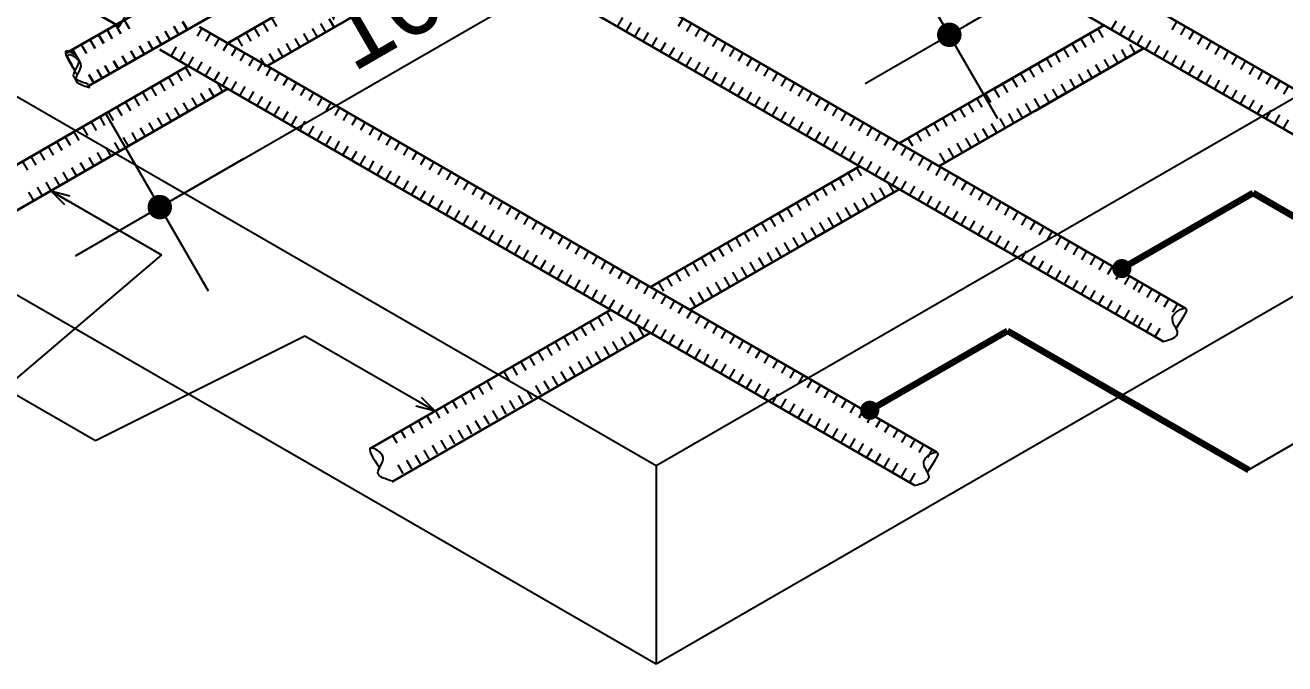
# Model space of a CAD drawing. Header units: inches. Extents: x -159432 to -126829, y -44881 to -40109.
# Drawn here: x -146643.8 to -146512.1, y -42288.1 to -42221.3 of the extents above; entities that cross this region are included whole.
import ezdxf

# ---------------------------------------------------------------- set-up
doc = ezdxf.new("R2010")
doc.units = ezdxf.units.IN
doc.header["$LTSCALE"] = 10
doc.header["$MEASUREMENT"] = 0
doc.header["$PDMODE"] = 34
doc.layers.get('0').update_dxf_attribs({"color": 140, "lineweight": 25})
doc.layers.get('Defpoints').update_dxf_attribs({"lineweight": 25})
for name, color, linetype, lineweight in [('DIM', 6, 'Continuous', 25), ('DIMENSION', 6, 'Continuous', 25), ('hatch', 141, 'Continuous', 30), ('LINTEL', 12, 'Continuous', 35), ('SLAB  RODS', 212, 'Continuous', 40)]:
    doc.layers.add(name, color=color, linetype=linetype, lineweight=lineweight)
doc.styles.add('Arial Narrow', font='ARIALN.TTF', dxfattribs={"height": 8})
doc.dimstyles.new('ARCHITECT', dxfattribs={"dimtxt": 7, "dimasz": 2, "dimexe": 6, "dimexo": 6, "dimgap": 2, "dimtad": 1, "dimdec": 1, "dimzin": 3, "dimdsep": 46, "dimlunit": 4, "dimtxsty": 'Standard', "dimblk1": 'DIM', "dimblk2": 'DIM', "dimsah": 1, "dimcen": 0.09375, "dimse1": 1, "dimse2": 1, "dimclrd": 6, "dimclre": 6, "dimclrt": 5, "dimadec": 0, "dimazin": 0, "dimtfac": 0.5, "dimtdec": 1, "dimtofl": 0, "dimtmove": 2, "dimatfit": 3, "dimldrblk": 'DIM', "dimfxl": 6, "dimfrac": 1, "dimtolj": 1, "dimtzin": 0, "dimarcsym": 0})
doc.dimstyles.new('ARCHITECT$0', dxfattribs={"dimscale": 0, "dimtxt": 8, "dimasz": 2, "dimexe": 0, "dimexo": 3, "dimgap": 2, "dimtad": 1, "dimdec": 0, "dimlfac": -1, "dimzin": 3, "dimdsep": 46, "dimlunit": 4, "dimtxsty": 'Standard', "dimblk": 'DIM', "dimcen": 0.125, "dimdle": 10.5, "dimclrd": 6, "dimclre": 6, "dimclrt": 2, "dimadec": 0, "dimazin": 0, "dimtfac": 1, "dimtdec": 0, "dimtofl": 0, "dimtmove": 2, "dimatfit": 3, "dimldrblk": 'DOT', "dimfxl": 1, "dimfrac": 2, "dimtolj": 2, "dimtzin": 3, "dimlwd": -1, "dimlwe": -1, "dimarcsym": 0})
doc.dimstyles.get("Standard").update_dxf_attribs({"dimtxt": 8, "dimasz": 2, "dimexe": 2, "dimexo": 3, "dimgap": 2, "dimtad": 1, "dimdec": 0, "dimzin": 0, "dimdsep": 46, "dimlunit": 3, "dimtxsty": 'Arial Narrow', "dimblk": 'DOT', "dimcen": 0.09, "dimclrd": 256, "dimclre": 256, "dimclrt": 256, "dimadec": 0, "dimazin": 0, "dimtfac": 1, "dimtdec": 0, "dimtix": 1, "dimtmove": 2, "dimatfit": 3, "dimldrblk": 'OPEN30', "dimfxl": 1, "dimtolj": 1, "dimtzin": 0, "dimlwd": -1, "dimlwe": -1, "dimarcsym": 0})

# ---------------------------------------------------------------- blocks, each defined once
blk = doc.blocks.new('DIM')
at = {"layer": 'DIM'}
for p, q in [((0, 5.082), (0, -5.082)), ((5.082, 0), (-5.082, 0))]:
    blk.add_line(p, q, dxfattribs=at)
at = {"layer": 'DIM', "const_width": 0.64}
blk.add_lwpolyline([(-0.32, 0, 1), (0.32, 0, 1)], format="xyb", close=True, dxfattribs=at)
blk = doc.blocks.new('*D385')
at = {"layer": 'Defpoints', "color": 0, "ltscale": 8}
for p in [(-146495.86, -42181.03), (-146490.8, -42189.8), (-146552.24, -42213.58)]:
    blk.add_point(p, dxfattribs=at)
at = {"layer": 'DIMENSION', "color": 6, "ltscale": 8}
for p, q in [((-146494.36, -42183.63), (-146490.8, -42189.8)), ((-146545.45, -42221.35), (-146492.53, -42190.8)), ((-146550.74, -42216.18), (-146547.18, -42222.35))]:
    blk.add_line(p, q, dxfattribs=at)
at = {"layer": 'DIMENSION', "color": 6, "ltscale": 8, "xscale": 2, "yscale": 2, "zscale": 2}
for p, rotation in [((-146490.8, -42189.8), 29.9999999999889), ((-146547.18, -42222.35), 209.9999999999889)]:
    blk.add_blockref('DIM', p, dxfattribs=dict(at, rotation=rotation))
at = {"layer": 'DIMENSION', "color": 2, "ltscale": 8, "insert": (-146521.99, -42200.88), "char_height": 8, "attachment_point": 5, "rotation": 30}
blk.add_mtext('\\A2;10"', dxfattribs=at)
blk = doc.blocks.new('_Dot')
at = {"color": 0, "linetype": 'ByBlock', "lineweight": -2}
blk.add_line((-0.5, 0), (-1, 0), dxfattribs=at)
at = {"color": 0, "linetype": 'ByBlock', "const_width": 0.5}
blk.add_lwpolyline([(-0.25, 0, 1), (0.25, 0, 1)], format="xyb", close=True, dxfattribs=at)
blk = doc.blocks.new('_Open30')
at = {"color": 0, "linetype": 'ByBlock', "lineweight": -2}
for p, q in [((-1, 0.268), (0, 0)), ((0, 0), (-1, -0.268)), ((0, 0), (-1, 0))]:
    blk.add_line(p, q, dxfattribs=at)
blk = doc.blocks.new('*D386')
at = {"layer": 'Defpoints', "color": 0, "ltscale": 8}
for p in [(-146580.87, -42195.71), (-146573.74, -42208.06), (-146636.84, -42228.02)]:
    blk.add_point(p, dxfattribs=at)
at = {"layer": 'DIMENSION', "color": 6, "ltscale": 8}
for p, q in [((-146579.37, -42198.31), (-146573.74, -42208.06)), ((-146627.98, -42239.37), (-146575.47, -42209.06)), ((-146635.34, -42230.62), (-146629.71, -42240.37))]:
    blk.add_line(p, q, dxfattribs=at)
at = {"layer": 'DIMENSION', "color": 6, "ltscale": 8, "xscale": 2, "yscale": 2, "zscale": 2}
for p, rotation in [((-146573.74, -42208.06), 29.99999999999401), ((-146629.71, -42240.37), 209.999999999994)]:
    blk.add_blockref('DIM', p, dxfattribs=dict(at, rotation=rotation))
at = {"layer": 'DIMENSION', "color": 2, "ltscale": 8, "insert": (-146604.73, -42219.02), "char_height": 8, "attachment_point": 5, "rotation": 30}
blk.add_mtext('\\A2;10"', dxfattribs=at)
blk = doc.blocks.new('DOT')
blk.add_line((-0.5, 0), (-1, 0))
at = {"const_width": 0.5}
blk.add_lwpolyline([(-0.25, 0, 1), (0.25, 0, 1)], format="xyb", close=True, dxfattribs=at)

msp = doc.modelspace()

# ---------------------------------------------------------------- linework, layer by layer
at = {"layer": 'DIMENSION', "ltscale": 8}
for p, q in [((-146717.59409, -42186.70578), (-146577.81729, -42267.40595)), ((-146577.81729, -42267.40595), (-146441.09693, -42188.47042)), ((-146717.59409, -42207.44178), (-146577.81729, -42288.14195)), ((-146577.81729, -42288.14195), (-146441.09693, -42209.20642)), ((-146515.9027, -42267.84537), (-146473.40632, -42243.31007)), ((-146577.81729, -42267.40595), (-146577.81729, -42288.14195))]:
    msp.add_line(p, q, dxfattribs=at)
at = {"layer": 'DIMENSION'}
for p, q in [((-146633.87585, -42221.40677), (-146633.35699, -42220.50914)), ((-146581.82226, -42221.44887), (-146581.3034, -42220.55124)), ((-146580.92463, -42221.96773), (-146580.40577, -42221.0701)), ((-146575.01286, -42220.59456), (-146575.53172, -42221.49219)), ((-146574.11523, -42221.11341), (-146574.63409, -42222.01105)), ((-146530.20719, -42221.77572), (-146529.68833, -42220.87809)), ((-146529.30956, -42222.29458), (-146528.7907, -42221.39695)), ((-146523.3978, -42220.9214), (-146523.91665, -42221.81903)), ((-146522.50017, -42221.44026), (-146523.01902, -42222.33789)), ((-146522.50017, -42221.44026), (-146523.01902, -42222.33789)), ((-146625.26934, -42221.58696), (-146625.7882, -42222.48459)), ((-146624.37145, -42222.10536), (-146624.89031, -42223.00299)), ((-146623.47355, -42222.62376), (-146623.99241, -42223.52139)), ((-146580.027, -42222.48659), (-146579.50814, -42221.58896)), ((-146579.12937, -42223.00545), (-146578.61051, -42222.10782)), ((-146578.23173, -42223.5243), (-146577.71288, -42222.62667)), ((-146573.2176, -42221.63227), (-146573.73646, -42222.5299)), ((-146572.31997, -42222.15113), (-146572.83883, -42223.04876)), ((-146571.42234, -42222.66999), (-146571.9412, -42223.56762)), ((-146528.41193, -42222.81344), (-146527.89307, -42221.9158)), ((-146527.5143, -42223.33229), (-146526.99544, -42222.43466)), ((-146521.60254, -42221.95912), (-146522.12139, -42222.85675)), ((-146520.7049, -42222.47798), (-146521.22376, -42223.37561)), ((-146628.48848, -42224.51717), (-146627.96962, -42223.61954)), ((-146622.57566, -42223.14216), (-146623.09452, -42224.03979)), ((-146621.67776, -42223.66056), (-146622.19662, -42224.55819)), ((-146577.3341, -42224.04316), (-146576.81525, -42223.14553)), ((-146576.43647, -42224.56202), (-146575.91762, -42223.66439)), ((-146570.52471, -42223.18885), (-146571.04357, -42224.08648)), ((-146569.62708, -42223.7077), (-146570.14594, -42224.60533)), ((-146526.61667, -42223.85115), (-146526.09781, -42222.95352)), ((-146525.71904, -42224.37001), (-146525.20018, -42223.47238)), ((-146525.71904, -42224.37001), (-146525.20018, -42223.47238)), ((-146524.82141, -42224.88887), (-146524.30255, -42223.99124)), ((-146524.82141, -42224.88887), (-146524.30255, -42223.99124)), ((-146519.80727, -42222.99683), (-146520.32613, -42223.89447)), ((-146518.90964, -42223.51569), (-146519.4285, -42224.41332)), ((-146518.01201, -42224.03455), (-146518.53087, -42224.93218)), ((-146627.59058, -42225.03557), (-146627.07173, -42224.13794)), ((-146626.69269, -42225.55397), (-146626.17383, -42224.65634)), ((-146625.79479, -42226.07237), (-146625.27594, -42225.17474)), ((-146620.77987, -42224.17896), (-146621.29873, -42225.07659)), ((-146619.88197, -42224.69736), (-146620.40083, -42225.59499)), ((-146618.98408, -42225.21576), (-146619.50293, -42226.11339)), ((-146575.53884, -42225.08088), (-146575.01998, -42224.18325)), ((-146574.64121, -42225.59974), (-146574.12235, -42224.7021)), ((-146573.74358, -42226.11859), (-146573.22472, -42225.22096)), ((-146568.72945, -42224.22656), (-146569.24831, -42225.12419)), ((-146567.83182, -42224.74542), (-146568.35067, -42225.64305)), ((-146566.93419, -42225.26428), (-146567.45304, -42226.16191)), ((-146523.92378, -42225.40772), (-146523.40492, -42224.51009)), ((-146523.02615, -42225.92658), (-146522.50729, -42225.02895)), ((-146517.11438, -42224.55341), (-146517.63324, -42225.45104)), ((-146516.21675, -42225.07227), (-146516.73561, -42225.9699)), ((-146624.8969, -42226.59077), (-146624.37804, -42225.69314)), ((-146623.999, -42227.10917), (-146623.48015, -42226.21154)), ((-146623.10111, -42227.62757), (-146622.58225, -42226.72994)), ((-146618.08618, -42225.73416), (-146618.60504, -42226.63179)), ((-146617.18829, -42226.25256), (-146617.70714, -42227.15019)), ((-146572.84595, -42226.63745), (-146572.32709, -42225.73982)), ((-146571.94832, -42227.15631), (-146571.42946, -42226.25868)), ((-146566.03656, -42225.78313), (-146566.55541, -42226.68076)), ((-146565.13892, -42226.30199), (-146565.65778, -42227.19962)), ((-146522.12851, -42226.44544), (-146521.60966, -42225.54781)), ((-146521.23088, -42226.9643), (-146520.71203, -42226.06667)), ((-146520.33325, -42227.48315), (-146519.8144, -42226.58552)), ((-146515.31912, -42225.59112), (-146515.83798, -42226.48875)), ((-146514.42149, -42226.10998), (-146514.94035, -42227.00761)), ((-146513.52386, -42226.62884), (-146514.04272, -42227.52647)), ((-146622.20321, -42228.14597), (-146621.68436, -42227.24834)), ((-146621.30532, -42228.66437), (-146620.78646, -42227.76674)), ((-146616.29039, -42226.77096), (-146616.80925, -42227.66859)), ((-146615.3925, -42227.28936), (-146615.91135, -42228.18699)), ((-146614.4946, -42227.80776), (-146615.01346, -42228.70539)), ((-146571.05069, -42227.67517), (-146570.53183, -42226.77754)), ((-146570.15306, -42228.19402), (-146569.6342, -42227.29639)), ((-146569.25543, -42228.71288), (-146568.73657, -42227.81525)), ((-146564.24129, -42226.82085), (-146564.76015, -42227.71848)), ((-146563.34366, -42227.33971), (-146563.86252, -42228.23734)), ((-146562.44603, -42227.85856), (-146562.96489, -42228.7562)), ((-146519.43562, -42228.00201), (-146518.91677, -42227.10438)), ((-146518.53799, -42228.52087), (-146518.01913, -42227.62324)), ((-146512.62623, -42227.1477), (-146513.14509, -42228.04533)), ((-146511.7286, -42227.66655), (-146512.24745, -42228.56418)), ((-146620.40742, -42229.18277), (-146619.88857, -42228.28514)), ((-146619.50953, -42229.70117), (-146618.99067, -42228.80354)), ((-146618.61163, -42230.21957), (-146618.09278, -42229.32194)), ((-146613.59671, -42228.32616), (-146614.11556, -42229.22379)), ((-146612.69881, -42228.84456), (-146613.21767, -42229.74219)), ((-146611.80092, -42229.36296), (-146612.31977, -42230.26059)), ((-146568.3578, -42229.23174), (-146567.83894, -42228.33411)), ((-146567.46017, -42229.7506), (-146566.94131, -42228.85297)), ((-146566.56253, -42230.26945), (-146566.04368, -42229.37182)), ((-146561.5484, -42228.37742), (-146562.06726, -42229.27505)), ((-146560.65077, -42228.89628), (-146561.16963, -42229.79391)), ((-146517.64036, -42229.03973), (-146517.1215, -42228.1421)), ((-146516.74273, -42229.55859), (-146516.22387, -42228.66095)), ((-146515.8451, -42230.07744), (-146515.32624, -42229.17981)), ((-146617.71374, -42230.73797), (-146617.19488, -42229.84034)), ((-146616.81584, -42231.25637), (-146616.29699, -42230.35874)), ((-146610.90302, -42229.88136), (-146611.42188, -42230.77899)), ((-146610.00513, -42230.39976), (-146610.52398, -42231.29739)), ((-146565.6649, -42230.78831), (-146565.14605, -42229.89068)), ((-146564.76727, -42231.30717), (-146564.24842, -42230.40954)), ((-146559.75314, -42229.41514), (-146560.272, -42230.31277)), ((-146558.85551, -42229.934), (-146559.37437, -42230.83163)), ((-146557.95788, -42230.45285), (-146558.47674, -42231.35048)), ((-146514.94747, -42230.5963), (-146514.42861, -42229.69867)), ((-146514.04984, -42231.11516), (-146513.53098, -42230.21753)), ((-146615.91795, -42231.77477), (-146615.39909, -42230.87714)), ((-146615.02005, -42232.29317), (-146614.50119, -42231.39554)), ((-146614.12216, -42232.81157), (-146613.6033, -42231.91394)), ((-146609.10723, -42230.91816), (-146609.62609, -42231.81579)), ((-146608.20934, -42231.43656), (-146608.72819, -42232.33419)), ((-146607.31144, -42231.95496), (-146607.8303, -42232.85259)), ((-146563.86964, -42231.82603), (-146563.35079, -42230.9284)), ((-146562.97201, -42232.34489), (-146562.45315, -42231.44725)), ((-146562.07438, -42232.86374), (-146561.55552, -42231.96611)), ((-146557.06025, -42230.97171), (-146557.57911, -42231.86934)), ((-146556.16262, -42231.49057), (-146556.68147, -42232.3882)), ((-146555.26499, -42232.00943), (-146555.78384, -42232.90706)), ((-146513.15221, -42231.63402), (-146512.63335, -42230.73639)), ((-146512.25458, -42232.15287), (-146511.73572, -42231.25524)), ((-146613.22426, -42233.32997), (-146612.7054, -42232.43234)), ((-146612.32637, -42233.84837), (-146611.80751, -42232.95074)), ((-146606.41355, -42232.47336), (-146606.9324, -42233.37099)), ((-146605.51565, -42232.99176), (-146606.03451, -42233.88939)), ((-146561.17675, -42233.3826), (-146560.65789, -42232.48497)), ((-146560.27912, -42233.90146), (-146559.76026, -42233.00383)), ((-146554.36736, -42232.52828), (-146554.88621, -42233.42591)), ((-146553.46972, -42233.04714), (-146553.98858, -42233.94477)), ((-146611.42847, -42234.36677), (-146610.90961, -42233.46914)), ((-146610.53058, -42234.88517), (-146610.01172, -42233.98754)), ((-146609.63268, -42235.40357), (-146609.11382, -42234.50594)), ((-146604.61776, -42233.51016), (-146605.13661, -42234.40779)), ((-146603.71986, -42234.02856), (-146604.23872, -42234.92619)), ((-146602.82196, -42234.54696), (-146603.34082, -42235.44459)), ((-146559.38149, -42234.42032), (-146558.86263, -42233.52269)), ((-146558.48386, -42234.93917), (-146557.965, -42234.04154)), ((-146557.58623, -42235.45803), (-146557.06737, -42234.5604)), ((-146552.57209, -42233.566), (-146553.09095, -42234.46363)), ((-146551.67446, -42234.08486), (-146552.19332, -42234.98249)), ((-146550.77683, -42234.60371), (-146551.29569, -42235.50135)), ((-146608.73479, -42235.92197), (-146608.21593, -42235.02434)), ((-146607.83689, -42236.44037), (-146607.31803, -42235.54274)), ((-146601.92407, -42235.06536), (-146602.44293, -42235.96299)), ((-146601.02617, -42235.58376), (-146601.54503, -42236.48139)), ((-146556.6886, -42235.97689), (-146556.16974, -42235.07926)), ((-146555.79097, -42236.49575), (-146555.27211, -42235.59812)), ((-146549.8792, -42235.12257), (-146550.39806, -42236.0202)), ((-146548.98157, -42235.64143), (-146549.50043, -42236.53906)), ((-146606.939, -42236.95877), (-146606.42014, -42236.06114)), ((-146606.0411, -42237.47717), (-146605.52224, -42236.57954)), ((-146605.14321, -42237.99557), (-146604.62435, -42237.09794)), ((-146600.12828, -42236.10216), (-146600.64714, -42236.99979)), ((-146599.23038, -42236.62056), (-146599.74924, -42237.51819)), ((-146598.33249, -42237.13896), (-146598.85135, -42238.03659)), ((-146554.89334, -42237.0146), (-146554.37448, -42236.11697)), ((-146553.9957, -42237.53346), (-146553.47685, -42236.63583)), ((-146553.09807, -42238.05232), (-146552.57922, -42237.15469)), ((-146548.08394, -42236.16029), (-146548.6028, -42237.05792)), ((-146547.18631, -42236.67915), (-146547.70517, -42237.57678)), ((-146546.28868, -42237.198), (-146546.80754, -42238.09563)), ((-146604.24531, -42238.51397), (-146603.72645, -42237.61634)), ((-146603.34742, -42239.03237), (-146602.82856, -42238.13474)), ((-146597.43459, -42237.65736), (-146597.95345, -42238.55499)), ((-146596.5367, -42238.17576), (-146597.05556, -42239.07339)), ((-146552.20044, -42238.57118), (-146551.68159, -42237.67355)), ((-146551.30281, -42239.09004), (-146550.78395, -42238.1924)), ((-146545.39105, -42237.71686), (-146545.90991, -42238.61449)), ((-146544.49342, -42238.23572), (-146545.01228, -42239.13335)), ((-146602.44952, -42239.55077), (-146601.93066, -42238.65314)), ((-146601.55163, -42240.06917), (-146601.03277, -42239.17154)), ((-146600.65373, -42240.58757), (-146600.13487, -42239.68994)), ((-146595.6388, -42238.69416), (-146596.15766, -42239.59179)), ((-146594.74091, -42239.21256), (-146595.25977, -42240.11019)), ((-146593.84301, -42239.73096), (-146594.36187, -42240.62859)), ((-146550.40518, -42239.60889), (-146549.88632, -42238.71126)), ((-146549.50755, -42240.12775), (-146548.98869, -42239.23012)), ((-146548.60992, -42240.64661), (-146548.09106, -42239.74898)), ((-146543.59579, -42238.75458), (-146544.11464, -42239.65221)), ((-146542.69816, -42239.27343), (-146543.21701, -42240.17106)), ((-146541.80053, -42239.79229), (-146542.31938, -42240.68992)), ((-146599.75584, -42241.10597), (-146599.23698, -42240.20834)), ((-146598.85794, -42241.62437), (-146598.33908, -42240.72674)), ((-146592.94512, -42240.24936), (-146593.46398, -42241.14699)), ((-146592.04722, -42240.76776), (-146592.56608, -42241.66539)), ((-146547.71229, -42241.16547), (-146547.19343, -42240.26784)), ((-146546.81466, -42241.68432), (-146546.2958, -42240.78669)), ((-146540.90289, -42240.31115), (-146541.42175, -42241.20878)), ((-146540.00526, -42240.83001), (-146540.52412, -42241.72764)), ((-146597.96004, -42242.14277), (-146597.44119, -42241.24514)), ((-146597.06215, -42242.66117), (-146596.54329, -42241.76354)), ((-146596.16425, -42243.17957), (-146595.6454, -42242.28194)), ((-146591.14933, -42241.28616), (-146591.66819, -42242.18379)), ((-146590.25143, -42241.80456), (-146590.77029, -42242.70219)), ((-146589.35354, -42242.32296), (-146589.8724, -42243.22059)), ((-146545.91703, -42242.20318), (-146545.39817, -42241.30555)), ((-146545.0194, -42242.72204), (-146544.50054, -42241.82441)), ((-146544.12177, -42243.2409), (-146543.60291, -42242.34327)), ((-146539.10763, -42241.34886), (-146539.62649, -42242.2465)), ((-146538.21, -42241.86772), (-146538.72886, -42242.76535)), ((-146537.31237, -42242.38658), (-146537.83123, -42243.28421)), ((-146595.26636, -42243.69797), (-146594.7475, -42242.80034)), ((-146594.36846, -42244.21637), (-146593.84961, -42243.31874)), ((-146593.47057, -42244.73477), (-146592.95171, -42243.83714)), ((-146588.45564, -42242.84136), (-146588.9745, -42243.73899)), ((-146587.55775, -42243.35976), (-146588.07661, -42244.25739)), ((-146543.22414, -42243.75975), (-146542.70528, -42242.86212)), ((-146542.32651, -42244.27861), (-146541.80765, -42243.38098)), ((-146536.41474, -42242.90544), (-146536.9336, -42243.80307)), ((-146535.51711, -42243.4243), (-146536.03597, -42244.32193)), ((-146592.57267, -42245.25317), (-146592.05382, -42244.35554)), ((-146591.67478, -42245.77157), (-146591.15592, -42244.87394)), ((-146586.65985, -42243.87816), (-146587.17871, -42244.77579)), ((-146585.76196, -42244.39656), (-146586.28081, -42245.29419)), ((-146584.86406, -42244.91496), (-146585.38292, -42245.81259)), ((-146541.42887, -42244.79747), (-146540.91002, -42243.89984)), ((-146540.53124, -42245.31633), (-146540.01239, -42244.4187)), ((-146539.63361, -42245.83519), (-146539.11476, -42244.93755)), ((-146534.61948, -42243.94315), (-146535.13834, -42244.84078)), ((-146533.72185, -42244.46201), (-146534.24071, -42245.35964)), ((-146532.82422, -42244.98087), (-146533.34308, -42245.8785)), ((-146590.77688, -42246.28997), (-146590.25803, -42245.39234)), ((-146589.87899, -42246.80837), (-146589.36013, -42245.91074)), ((-146588.98109, -42247.32677), (-146588.46224, -42246.42914)), ((-146583.96617, -42245.43336), (-146584.48502, -42246.33099)), ((-146583.06827, -42245.95176), (-146583.58713, -42246.84939)), ((-146582.17038, -42246.47016), (-146582.68923, -42247.36779)), ((-146538.73598, -42246.35404), (-146538.21712, -42245.45641)), ((-146537.83835, -42246.8729), (-146537.31949, -42245.97527)), ((-146536.94072, -42247.39176), (-146536.42186, -42246.49413)), ((-146531.92659, -42245.49973), (-146532.44544, -42246.39736)), ((-146531.02896, -42246.01858), (-146531.54781, -42246.91621)), ((-146588.0832, -42247.84517), (-146587.56434, -42246.94754)), ((-146587.1853, -42248.36357), (-146586.66645, -42247.46594)), ((-146581.27248, -42246.98856), (-146581.79134, -42247.88619)), ((-146580.37459, -42247.50696), (-146580.89344, -42248.40459)), ((-146536.04309, -42247.91062), (-146535.52423, -42247.01299)), ((-146535.14546, -42248.42947), (-146534.6266, -42247.53184)), ((-146530.13133, -42246.53744), (-146530.65018, -42247.43507)), ((-146529.2337, -42247.0563), (-146529.75255, -42247.95393)), ((-146528.33606, -42247.57516), (-146528.85492, -42248.47279)), ((-146586.28741, -42248.88197), (-146585.76855, -42247.98434)), ((-146585.38951, -42249.40037), (-146584.87066, -42248.50274)), ((-146584.49162, -42249.91877), (-146583.97276, -42249.02114)), ((-146579.47669, -42248.02536), (-146579.99555, -42248.92299)), ((-146578.5788, -42248.54376), (-146579.09765, -42249.44139)), ((-146577.6809, -42249.06216), (-146578.19976, -42249.95979)), ((-146534.24783, -42248.94833), (-146533.72897, -42248.0507)), ((-146533.3502, -42249.46719), (-146532.83134, -42248.56956)), ((-146532.45257, -42249.98605), (-146531.93371, -42249.08842)), ((-146527.43843, -42248.09401), (-146527.95729, -42248.99165)), ((-146526.91712, -42248.39316), (-146527.43598, -42249.2908)), ((-146526.01949, -42248.91202), (-146526.53835, -42249.80965)), ((-146583.59372, -42250.43717), (-146583.07486, -42249.53954)), ((-146582.69583, -42250.95557), (-146582.17697, -42250.05794)), ((-146576.78301, -42249.58056), (-146577.30186, -42250.47819)), ((-146575.88511, -42250.09896), (-146576.40397, -42250.99659)), ((-146531.55494, -42250.5049), (-146531.03608, -42249.60727)), ((-146530.65731, -42251.02376), (-146530.13845, -42250.12613)), ((-146525.12186, -42249.43088), (-146525.64072, -42250.32851)), ((-146524.22423, -42249.94974), (-146524.74309, -42250.84737)), ((-146581.79793, -42251.47397), (-146581.27907, -42250.57634)), ((-146580.90004, -42251.99237), (-146580.38118, -42251.09474)), ((-146580.00214, -42252.51077), (-146579.48328, -42251.61314)), ((-146574.98722, -42250.61736), (-146575.50607, -42251.51499)), ((-146574.08932, -42251.13576), (-146574.60818, -42252.03339)), ((-146573.19143, -42251.65416), (-146573.71028, -42252.55179)), ((-146529.75967, -42251.54262), (-146529.24082, -42250.64499)), ((-146528.86204, -42252.06148), (-146528.34319, -42251.16385)), ((-146527.96441, -42252.58034), (-146527.44556, -42251.6827)), ((-146523.3266, -42250.4686), (-146523.84545, -42251.36623)), ((-146579.10425, -42253.02917), (-146578.58539, -42252.13154)), ((-146578.20635, -42253.54757), (-146577.68749, -42252.64994)), ((-146572.29353, -42252.17256), (-146572.81239, -42253.07019)), ((-146571.39563, -42252.69096), (-146571.91449, -42253.58859)), ((-146527.4431, -42252.87948), (-146526.92424, -42251.98185)), ((-146526.54547, -42253.39834), (-146526.02661, -42252.50071)), ((-146525.64784, -42253.9172), (-146525.12898, -42253.01957)), ((-146577.30846, -42254.06597), (-146576.7896, -42253.16834)), ((-146576.41056, -42254.58437), (-146575.8917, -42253.68674)), ((-146575.51267, -42255.10277), (-146574.99381, -42254.20514)), ((-146570.49774, -42253.20936), (-146571.0166, -42254.10699)), ((-146569.59984, -42253.72776), (-146570.1187, -42254.62539)), ((-146568.70195, -42254.24616), (-146569.22081, -42255.14379)), ((-146574.61477, -42255.62117), (-146574.09591, -42254.72354)), ((-146573.71688, -42256.13957), (-146573.19802, -42255.24194)), ((-146567.80405, -42254.76456), (-146568.32291, -42255.66219)), ((-146566.90616, -42255.28296), (-146567.42502, -42256.18059)), ((-146572.81898, -42256.65797), (-146572.30012, -42255.76034)), ((-146571.92109, -42257.17637), (-146571.40223, -42256.27874)), ((-146571.02319, -42257.69477), (-146570.50433, -42256.79714)), ((-146566.00826, -42255.80136), (-146566.52712, -42256.69899)), ((-146565.11037, -42256.31976), (-146565.62923, -42257.21739)), ((-146564.21247, -42256.83816), (-146564.73133, -42257.73579)), ((-146570.1253, -42258.21317), (-146569.60644, -42257.31554)), ((-146569.2274, -42258.73157), (-146568.70854, -42257.83394)), ((-146568.32951, -42259.24997), (-146567.81065, -42258.35234)), ((-146563.31458, -42257.35656), (-146563.83344, -42258.25419)), ((-146562.41668, -42257.87496), (-146562.93554, -42258.77259)), ((-146567.43161, -42259.76837), (-146566.91275, -42258.87074)), ((-146566.53372, -42260.28677), (-146566.01486, -42259.38914)), ((-146561.51879, -42258.39336), (-146562.03765, -42259.29099)), ((-146560.62089, -42258.91176), (-146561.13975, -42259.80939)), ((-146559.723, -42259.43016), (-146560.24186, -42260.32779)), ((-146565.63582, -42260.80517), (-146565.11696, -42259.90754)), ((-146564.73792, -42261.32357), (-146564.21907, -42260.42594)), ((-146563.84003, -42261.84197), (-146563.32117, -42260.94434)), ((-146558.8251, -42259.94856), (-146559.34396, -42260.84619)), ((-146557.92721, -42260.46696), (-146558.44607, -42261.36459)), ((-146557.02931, -42260.98536), (-146557.54817, -42261.88299)), ((-146562.94213, -42262.36037), (-146562.42328, -42261.46274)), ((-146562.04424, -42262.87877), (-146561.52538, -42261.98114)), ((-146556.13142, -42261.50376), (-146556.65028, -42262.40139)), ((-146555.23352, -42262.02216), (-146555.75238, -42262.91979)), ((-146561.14634, -42263.39717), (-146560.62749, -42262.49954)), ((-146560.24845, -42263.91557), (-146559.72959, -42263.01794)), ((-146559.35055, -42264.43397), (-146558.8317, -42263.53634)), ((-146554.33563, -42262.54056), (-146554.85448, -42263.43819)), ((-146553.43773, -42263.05896), (-146553.95659, -42263.95659)), ((-146552.53984, -42263.57736), (-146553.05869, -42264.47499)), ((-146558.45266, -42264.95237), (-146557.9338, -42264.05474)), ((-146557.55476, -42265.47077), (-146557.03591, -42264.57314)), ((-146551.64194, -42264.09576), (-146552.1608, -42264.99339)), ((-146550.74405, -42264.61416), (-146551.2629, -42265.51179)), ((-146556.65687, -42265.98917), (-146556.13801, -42265.09154)), ((-146555.75897, -42266.50757), (-146555.24012, -42265.60994)), ((-146554.86108, -42267.02597), (-146554.34222, -42266.12834)), ((-146549.84615, -42265.13256), (-146550.36501, -42266.03019)), ((-146548.94826, -42265.65096), (-146549.46711, -42266.54859)), ((-146553.96318, -42267.54437), (-146553.44433, -42266.64674)), ((-146553.06529, -42268.06277), (-146552.54643, -42267.16514)), ((-146552.16739, -42268.58117), (-146551.64854, -42267.68354)), ((-146551.2695, -42269.09957), (-146550.75064, -42268.20194))]:
    msp.add_line(p, q, dxfattribs=at)
at = {"layer": 'DIMENSION', "ltscale": 15}
for p, q in [((-146618.93299, -42221.08937), (-146618.41458, -42221.98726)), ((-146618.0351, -42220.57096), (-146617.51669, -42221.46885)), ((-146612.8944, -42221.18047), (-146612.37599, -42222.07836)), ((-146612.02808, -42220.68029), (-146611.50967, -42221.57818)), ((-146611.99651, -42220.66206), (-146611.4781, -42221.55995)), ((-146621.62666, -42222.64459), (-146621.10825, -42223.54248)), ((-146620.72877, -42222.12618), (-146620.21036, -42223.02408)), ((-146619.83088, -42221.60778), (-146619.31247, -42222.50567)), ((-146615.58807, -42222.73569), (-146615.06966, -42223.63358)), ((-146614.69018, -42222.21728), (-146614.17177, -42223.11517)), ((-146613.79229, -42221.69888), (-146613.27388, -42222.59677)), ((-146533.43397, -42222.76241), (-146532.91556, -42223.6603)), ((-146532.53607, -42222.24401), (-146532.01767, -42223.1419)), ((-146531.63818, -42221.7256), (-146531.11978, -42222.62349)), ((-146617.38385, -42223.7725), (-146616.86545, -42224.67039)), ((-146616.48596, -42223.2541), (-146615.96755, -42224.15199)), ((-146535.22975, -42223.79923), (-146534.71134, -42224.69712)), ((-146534.33186, -42223.28082), (-146533.81345, -42224.17871)), ((-146529.19116, -42223.89032), (-146528.67275, -42224.78822)), ((-146528.29327, -42223.37192), (-146527.77486, -42224.26981)), ((-146639.41649, -42224.58454), (-146638.89808, -42225.48243)), ((-146619.17964, -42224.80932), (-146618.66123, -42225.70721)), ((-146618.28174, -42224.29091), (-146617.76334, -42225.1888)), ((-146537.92342, -42225.35445), (-146537.40501, -42226.25234)), ((-146537.02553, -42224.83604), (-146536.50712, -42225.73393)), ((-146536.12764, -42224.31763), (-146535.60923, -42225.21552)), ((-146530.98694, -42224.92714), (-146530.46853, -42225.82503)), ((-146530.08905, -42224.40873), (-146529.57064, -42225.30662)), ((-146627.9119, -42226.27344), (-146627.39349, -42227.17133)), ((-146627.01401, -42225.75503), (-146626.4956, -42226.65293)), ((-146539.7192, -42226.39126), (-146539.2008, -42227.28915)), ((-146538.82131, -42225.87285), (-146538.30291, -42226.77075)), ((-146533.68061, -42226.48236), (-146533.16221, -42227.38025)), ((-146532.78272, -42225.96395), (-146532.26431, -42226.86184)), ((-146531.88483, -42225.44555), (-146531.36642, -42226.34344)), ((-146630.60557, -42227.82866), (-146630.08717, -42228.72655)), ((-146629.70768, -42227.31026), (-146629.18927, -42228.20815)), ((-146628.80979, -42226.79185), (-146628.29138, -42227.68974)), ((-146624.56698, -42227.91976), (-146624.04857, -42228.81765)), ((-146623.66909, -42227.40135), (-146623.15068, -42228.29924)), ((-146542.49864, -42227.99066), (-146541.98023, -42228.88855)), ((-146541.60075, -42227.47225), (-146541.08234, -42228.37014)), ((-146540.61709, -42226.90967), (-146540.09869, -42227.80756)), ((-146536.37429, -42228.03758), (-146535.85588, -42228.93547)), ((-146535.47639, -42227.51917), (-146534.95799, -42228.41706)), ((-146534.5785, -42227.00077), (-146534.0601, -42227.89866)), ((-146633.29925, -42229.38388), (-146632.78084, -42230.28177)), ((-146632.40135, -42228.86548), (-146631.88295, -42229.76337)), ((-146631.50346, -42228.34707), (-146630.98506, -42229.24496)), ((-146626.36276, -42228.95657), (-146625.84436, -42229.85446)), ((-146625.46487, -42228.43817), (-146624.94647, -42229.33606)), ((-146544.29442, -42229.02747), (-146543.77602, -42229.92536)), ((-146543.39653, -42228.50906), (-146542.87813, -42229.40695)), ((-146538.31092, -42229.02316), (-146537.79251, -42229.92105)), ((-146537.27218, -42228.55599), (-146536.75377, -42229.45388)), ((-146635.09503, -42230.4207), (-146634.57662, -42231.31859)), ((-146634.19714, -42229.90229), (-146633.67873, -42230.80018)), ((-146629.05644, -42230.5118), (-146628.53803, -42231.40969)), ((-146628.15855, -42229.99339), (-146627.64014, -42230.89128)), ((-146627.26065, -42229.47498), (-146626.74225, -42230.37287)), ((-146547.04318, -42230.48728), (-146546.52478, -42231.38517)), ((-146546.09021, -42230.06428), (-146545.5718, -42230.96218)), ((-146545.19231, -42229.54588), (-146544.67391, -42230.44377)), ((-146541.00459, -42230.57838), (-146540.48619, -42231.47627)), ((-146540.1067, -42230.05997), (-146539.58829, -42230.95786)), ((-146539.20881, -42229.54156), (-146538.6904, -42230.43946)), ((-146637.7887, -42231.97592), (-146637.27029, -42232.87381)), ((-146636.89081, -42231.45751), (-146636.3724, -42232.3554)), ((-146635.99292, -42230.9391), (-146635.47451, -42231.837)), ((-146630.85222, -42231.54861), (-146630.33381, -42232.4465)), ((-146629.95433, -42231.0302), (-146629.43592, -42231.92809)), ((-146548.83897, -42231.52409), (-146548.32056, -42232.42199)), ((-146547.94107, -42231.00569), (-146547.42267, -42231.90358)), ((-146542.80037, -42231.61519), (-146542.28197, -42232.51308)), ((-146541.90248, -42231.09679), (-146541.38408, -42231.99468)), ((-146639.58448, -42233.01273), (-146639.06608, -42233.91062)), ((-146638.68659, -42232.49433), (-146638.16818, -42233.39222)), ((-146633.54589, -42233.10383), (-146633.02749, -42234.00172)), ((-146632.648, -42232.58542), (-146632.12959, -42233.48331)), ((-146631.75011, -42232.06702), (-146631.2317, -42232.96491)), ((-146551.53264, -42233.07932), (-146551.01423, -42233.97721)), ((-146550.63475, -42232.56091), (-146550.11634, -42233.4588)), ((-146549.73686, -42232.0425), (-146549.21845, -42232.94039)), ((-146545.49405, -42233.17041), (-146544.97564, -42234.0683)), ((-146544.59616, -42232.65201), (-146544.07775, -42233.5499)), ((-146543.69827, -42232.1336), (-146543.17986, -42233.03149)), ((-146642.27816, -42234.56795), (-146641.75975, -42235.46584)), ((-146641.38027, -42234.04955), (-146640.86186, -42234.94744)), ((-146640.48237, -42233.53114), (-146639.96397, -42234.42903)), ((-146635.34167, -42234.14064), (-146634.82327, -42235.03854)), ((-146634.44378, -42233.62224), (-146633.92538, -42234.52013)), ((-146547.28983, -42234.20723), (-146546.77142, -42235.10512)), ((-146546.39194, -42233.68882), (-146545.87353, -42234.58671)), ((-146644.07394, -42235.60477), (-146643.55553, -42236.50266)), ((-146643.17605, -42235.08636), (-146642.65764, -42235.98425)), ((-146638.03535, -42235.69587), (-146637.51694, -42236.59376)), ((-146637.13746, -42235.17746), (-146636.61905, -42236.07535)), ((-146636.23957, -42234.65905), (-146635.72116, -42235.55694)), ((-146548.18772, -42234.72563), (-146547.66931, -42235.62353)), ((-146640.72902, -42237.25109), (-146640.21061, -42238.14898)), ((-146639.83113, -42236.73268), (-146639.31272, -42237.63057)), ((-146638.93324, -42236.21427), (-146638.41483, -42237.11216)), ((-146558.71577, -42237.22657), (-146558.19736, -42238.12446)), ((-146557.81788, -42236.70817), (-146557.29947, -42237.60606)), ((-146556.91999, -42236.18976), (-146556.40158, -42237.08765)), ((-146642.5248, -42238.2879), (-146642.0064, -42239.18579)), ((-146641.62691, -42237.76949), (-146641.1085, -42238.66738)), ((-146560.51155, -42238.26339), (-146559.99314, -42239.16128)), ((-146559.61366, -42237.74498), (-146559.09525, -42238.64287)), ((-146554.47296, -42238.35448), (-146553.95455, -42239.25237)), ((-146553.57507, -42237.83608), (-146553.05666, -42238.73397)), ((-146643.42269, -42238.80631), (-146642.90429, -42239.7042)), ((-146563.20522, -42239.81861), (-146562.68682, -42240.7165)), ((-146562.30733, -42239.3002), (-146561.78892, -42240.19809)), ((-146561.40944, -42238.78179), (-146560.89103, -42239.67968)), ((-146557.16663, -42239.9097), (-146556.64822, -42240.8076)), ((-146556.26874, -42239.3913), (-146555.75033, -42240.28919)), ((-146555.37085, -42238.87289), (-146554.85244, -42239.77078)), ((-146565.01891, -42240.99248), (-146564.5005, -42241.89038)), ((-146564.12102, -42240.47408), (-146563.60261, -42241.37197)), ((-146558.96241, -42240.94652), (-146558.44401, -42241.84441)), ((-146558.06452, -42240.42811), (-146557.54612, -42241.326)), ((-146567.71258, -42242.54771), (-146567.19417, -42243.4456)), ((-146566.81469, -42242.0293), (-146566.29628, -42242.92719)), ((-146565.9168, -42241.51089), (-146565.39839, -42242.40878)), ((-146561.65609, -42242.50174), (-146561.13768, -42243.39963)), ((-146560.7582, -42241.98333), (-146560.23979, -42242.88122)), ((-146559.8603, -42241.46493), (-146559.3419, -42242.36282)), ((-146569.50836, -42243.58452), (-146568.98996, -42244.48241)), ((-146568.61047, -42243.06611), (-146568.09207, -42243.964)), ((-146563.53925, -42243.55528), (-146563.02084, -42244.45317)), ((-146562.64136, -42243.03687), (-146562.12295, -42243.93476)), ((-146572.20204, -42245.13974), (-146571.68363, -42246.03763)), ((-146571.30415, -42244.62133), (-146570.78574, -42245.51922)), ((-146570.40626, -42244.10293), (-146569.88785, -42245.00082)), ((-146566.23292, -42245.1105), (-146565.71452, -42246.00839)), ((-146565.33503, -42244.59209), (-146564.81663, -42245.48999)), ((-146564.43714, -42244.07369), (-146563.91873, -42244.97158)), ((-146573.99782, -42246.17655), (-146573.47941, -42247.07445)), ((-146573.09993, -42245.65815), (-146572.58152, -42246.55604)), ((-146568.02871, -42246.14732), (-146567.5103, -42247.04521)), ((-146567.13082, -42245.62891), (-146566.61241, -42246.5268)), ((-146567.13082, -42245.62891), (-146566.61241, -42246.5268)), ((-146576.69149, -42247.73178), (-146576.17309, -42248.62967)), ((-146575.7936, -42247.21337), (-146575.27519, -42248.11126)), ((-146574.89571, -42246.69496), (-146574.3773, -42247.59285)), ((-146570.72238, -42247.70254), (-146570.20397, -42248.60043)), ((-146569.82449, -42247.18413), (-146569.30608, -42248.08202)), ((-146568.9266, -42246.66572), (-146568.40819, -42247.56361)), ((-146577.58938, -42248.25018), (-146577.07098, -42249.14807)), ((-146572.51816, -42248.73935), (-146571.99975, -42249.63724)), ((-146571.62027, -42248.22094), (-146571.10186, -42249.11883)), ((-146574.31394, -42249.77616), (-146573.79554, -42250.67406)), ((-146573.41605, -42249.25776), (-146572.89765, -42250.15565)), ((-146582.97673, -42251.36063), (-146582.45832, -42252.25852)), ((-146585.6704, -42252.91585), (-146585.152, -42253.81374)), ((-146584.77251, -42252.39744), (-146584.25411, -42253.29533)), ((-146583.87462, -42251.87903), (-146583.35621, -42252.77692)), ((-146579.70129, -42252.88661), (-146579.18288, -42253.7845)), ((-146587.46619, -42253.95266), (-146586.94778, -42254.85055)), ((-146586.56829, -42253.43425), (-146586.04989, -42254.33214)), ((-146581.49707, -42253.92342), (-146580.97867, -42254.82131)), ((-146580.59918, -42253.40501), (-146580.08077, -42254.30291)), ((-146590.15986, -42255.50788), (-146589.64145, -42256.40577)), ((-146589.26197, -42254.98947), (-146588.74356, -42255.88737)), ((-146588.36408, -42254.47107), (-146587.84567, -42255.36896)), ((-146584.19075, -42255.47864), (-146583.67234, -42256.37653)), ((-146583.29285, -42254.96024), (-146582.77445, -42255.85813)), ((-146582.39496, -42254.44183), (-146581.87656, -42255.33972)), ((-146591.95564, -42256.5447), (-146591.43723, -42257.44259)), ((-146591.05775, -42256.02629), (-146590.53934, -42256.92418)), ((-146586.88442, -42257.03386), (-146586.36601, -42257.93175)), ((-146585.98653, -42256.51546), (-146585.46812, -42257.41335)), ((-146585.08864, -42255.99705), (-146584.57023, -42256.89494)), ((-146593.75142, -42257.58151), (-146593.23302, -42258.4794)), ((-146592.85353, -42257.0631), (-146592.33512, -42257.96099)), ((-146588.6802, -42258.07068), (-146588.16179, -42258.96857)), ((-146587.78231, -42257.55227), (-146587.2639, -42258.45016)), ((-146597.31378, -42259.59502), (-146596.79537, -42260.49292)), ((-146596.41589, -42259.07662), (-146595.89748, -42259.97451)), ((-146595.518, -42258.55821), (-146594.99959, -42259.4561)), ((-146591.34464, -42259.56583), (-146590.82624, -42260.46372)), ((-146590.44675, -42259.04742), (-146589.92834, -42259.94531)), ((-146589.54886, -42258.52901), (-146589.03045, -42259.4269)), ((-146599.10956, -42260.63184), (-146598.66061, -42261.40943)), ((-146598.21167, -42260.11343), (-146597.69326, -42261.01132)), ((-146593.14042, -42260.60264), (-146592.62202, -42261.50053)), ((-146592.24253, -42260.08423), (-146591.72413, -42260.98213)), ((-146601.80325, -42262.18704), (-146601.35428, -42262.96466)), ((-146600.90535, -42261.66864), (-146600.45639, -42262.44625)), ((-146600.00746, -42261.15024), (-146599.5585, -42261.92784)), ((-146595.8341, -42262.15786), (-146595.31569, -42263.05575)), ((-146594.93621, -42261.63946), (-146594.4178, -42262.53735)), ((-146594.03832, -42261.12105), (-146593.51991, -42262.01894)), ((-146603.59904, -42263.22384), (-146603.15006, -42264.00147)), ((-146602.70114, -42262.70544), (-146602.25217, -42263.48306)), ((-146597.62988, -42263.19468), (-146597.11147, -42264.09257)), ((-146596.73199, -42262.67627), (-146596.21358, -42263.57416)), ((-146605.39483, -42264.26064), (-146604.94585, -42265.03828)), ((-146604.49693, -42263.74224), (-146604.04795, -42264.51988)), ((-146600.32355, -42264.7499), (-146599.80515, -42265.64779)), ((-146599.42566, -42264.23149), (-146598.90725, -42265.12938)), ((-146598.52777, -42263.71308), (-146598.00936, -42264.61097)), ((-146602.11934, -42265.78671), (-146601.60093, -42266.6846)), ((-146601.22144, -42265.2683), (-146600.70304, -42266.1662)), ((-146604.81301, -42267.34193), (-146604.2946, -42268.23982)), ((-146603.91512, -42266.82353), (-146603.39671, -42267.72142)), ((-146603.01723, -42266.30512), (-146602.49882, -42267.20301))]:
    msp.add_line(p, q, dxfattribs=at)
for points in [[(-146637.206, -42227.50182), (-146638.72174, -42226.623), (-146638.18873, -42224.97509), (-146639.44561, -42224.0347), (-146638.56307, -42226.10721)], [(-146636.97559, -42227.9133), (-146638.49133, -42227.03447), (-146637.95832, -42225.38656), (-146639.2152, -42224.44617), (-146638.33266, -42226.51869)], [(-146524.82373, -42254.4357), (-146523.30798, -42253.55688), (-146523.841, -42251.90897), (-146522.53256, -42250.93882), (-146523.46666, -42253.04109)], [(-146605.39288, -42269.03383), (-146606.90862, -42268.15501), (-146606.3756, -42266.5071), (-146607.63249, -42265.56671), (-146606.74994, -42267.63922)], [(-146550.81416, -42269.49732), (-146549.29842, -42268.6185), (-146549.83143, -42266.97058), (-146548.523, -42266.00043), (-146549.4571, -42268.10271)]]:
    msp.add_spline(points, degree=3, dxfattribs=at)
at = {"layer": 'hatch'}
for p, q in [((-146634.29215, -42221.34397), (-146633.77374, -42222.24186)), ((-146633.39187, -42220.82971), (-146632.87347, -42221.7276)), ((-146628.24163, -42221.45583), (-146627.72323, -42222.35372)), ((-146627.34136, -42220.94157), (-146626.82295, -42221.83946)), ((-146636.0927, -42222.37248), (-146635.57429, -42223.27037)), ((-146635.19242, -42221.85822), (-146634.67402, -42222.75611)), ((-146630.04219, -42222.48434), (-146629.52378, -42223.38223)), ((-146629.14191, -42221.97008), (-146628.6235, -42222.86797)), ((-146638.79353, -42223.91524), (-146638.27512, -42224.81313)), ((-146637.89325, -42223.40099), (-146637.37484, -42224.29888)), ((-146636.99298, -42222.88673), (-146636.47457, -42223.78462)), ((-146632.74301, -42224.0271), (-146632.22461, -42224.92499)), ((-146631.84274, -42223.51285), (-146631.32433, -42224.41074)), ((-146630.94246, -42222.99859), (-146630.42405, -42223.89648)), ((-146634.54356, -42225.05561), (-146634.02516, -42225.9535)), ((-146633.64329, -42224.54136), (-146633.12488, -42225.43925)), ((-146637.13042, -42226.48841), (-146636.61201, -42227.3863)), ((-146636.26364, -42225.99352), (-146635.74523, -42226.89141)), ((-146635.44384, -42225.56986), (-146634.92543, -42226.46776))]:
    msp.add_line(p, q, dxfattribs=at)
at = {"layer": 'LINTEL', "ltscale": 15}
for p, q in [((-146522.45595, -42250.97126), (-146599.50773, -42206.4854)), ((-146524.77473, -42254.42129), (-146603.67706, -42208.86701)), ((-146622.61188, -42223.21341), (-146600.72031, -42210.57409)), ((-146496.88561, -42236.24348), (-146537.41889, -42212.84158)), ((-146633.87434, -42221.4998), (-146643.19235, -42216.12005)), ((-146499.20438, -42239.69351), (-146541.60122, -42215.21569)), ((-146618.46752, -42225.60616), (-146605.10347, -42217.89509)), ((-146552.37905, -42233.69516), (-146530.98644, -42221.34413)), ((-146542.39617, -42227.93154), (-146530.98644, -42221.34413)), ((-146548.49491, -42266.00486), (-146625.54668, -42221.519)), ((-146550.81369, -42269.45489), (-146629.71602, -42223.90061)), ((-146548.23829, -42236.08582), (-146526.84337, -42223.73614)), ((-146538.25434, -42230.32283), (-146526.84337, -42223.73614)), ((-146651.95757, -42240.15646), (-146626.75904, -42225.60782)), ((-146649.61572, -42243.57871), (-146622.61597, -42227.99982)), ((-146565.20007, -42241.09738), (-146556.52625, -42236.08954)), ((-146574.28004, -42251.11781), (-146552.38597, -42238.47993)), ((-146561.0607, -42243.48725), (-146552.38594, -42238.47995)), ((-146578.48721, -42248.76871), (-146564.0481, -42240.43229)), ((-146607.76396, -42265.67165), (-146582.5652, -42251.12314)), ((-146605.42211, -42269.09391), (-146578.42768, -42253.51195))]:
    msp.add_line(p, q, dxfattribs=at)
at = {"layer": 'SLAB  RODS'}
for p, q in [((-146585.6895, -42193.58122), (-146639.56657, -42224.31219)), ((-146581.89078, -42196.18733), (-146637.25291, -42227.75825))]:
    msp.add_line(p, q, dxfattribs=at)

# ---------------------------------------------------------------- dimensions: what is measured, and where the dimension line sits
at = {"layer": 'DIMENSION', "ltscale": 8}
for p1, p2, distance, picture, middle in [((-146552.24276, -42213.58103), (-146495.86107, -42181.02905), -10.13073, '*D385', (-146521.98655, -42200.88235)), ((-146636.84199, -42228.02416), (-146580.87014, -42195.7088), -14.25855, '*D386', (-146604.72679, -42219.01859))]:
    dim = msp.add_aligned_dim(p1=p1, p2=p2, distance=distance, text='10"', dimstyle='ARCHITECT$0', override={"dimscale": 1}, dxfattribs=at)
    dim.commit()
    dim.dimension.update_dxf_attribs({"geometry": picture, "text_midpoint": middle})

# ---------------------------------------------------------------- leaders
at = {"layer": 'DIMENSION'}
for points in [[(-146641.1085, -42238.66738), (-146629.53203, -42245.35107), (-146645.96422, -42259.38251), (-146647.65815, -42258.40452)], [(-146600.93459, -42261.72869), (-146614.53817, -42253.87466), (-146636.41391, -42264.83002), (-146647.53932, -42258.40675)]]:
    msp.add_leader(points, dimstyle='Standard', override={"dimscale": 1, "dimtad": 0}, dxfattribs=at)
at = {"layer": 'DIMENSION', "ltscale": 8}
for points in [[(-146529.14168, -42246.80594), (-146515.42178, -42238.88476), (-146490.0785, -42253.51671)], [(-146555.49134, -42261.62153), (-146541.08702, -42253.30519), (-146515.9027, -42267.84537)]]:
    msp.add_leader(points, dimstyle='ARCHITECT', override={"dimtxt": 8, "dimexe": 0, "dimexo": 3, "dimdec": 0, "dimlfac": -1, "dimcen": 0.125, "dimdle": 10.5, "dimse1": 0, "dimse2": 0, "dimclrt": 2, "dimtfac": 1, "dimtdec": 0, "dimldrblk": 'Dot', "dimfxl": 1, "dimfrac": 2, "dimtolj": 2, "dimtzin": 3, "dimlwd": 65535, "dimlwe": 65535}, dxfattribs=at)

doc.saveas('drawing.dxf')
